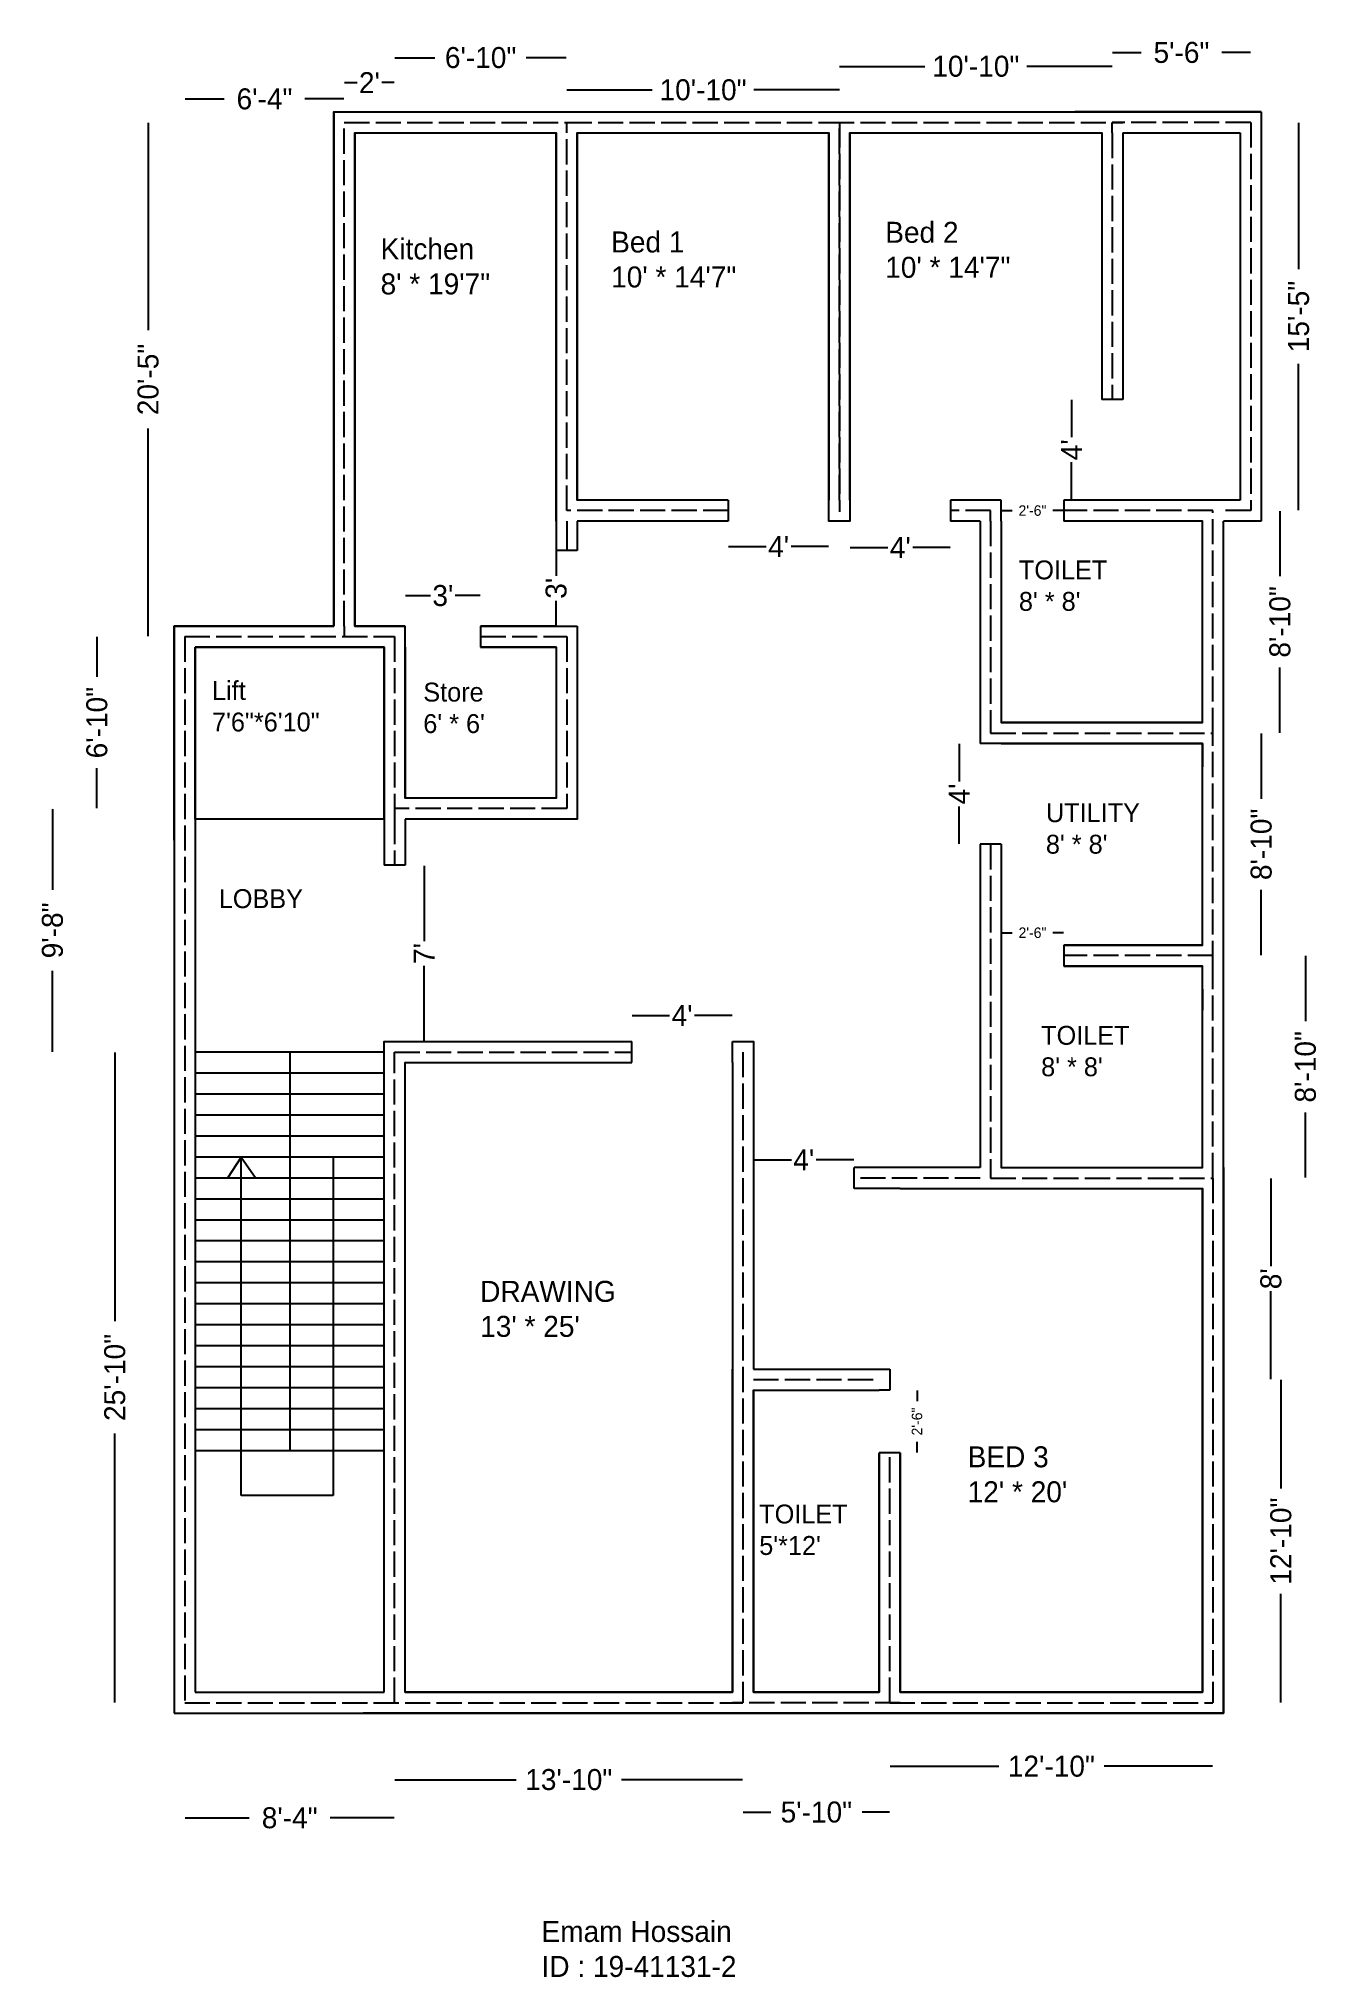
# Model space of a CAD drawing. Header units: inches. Extents: x -58 to 552, y -885 to 38.
import ezdxf

# ---------------------------------------------------------------- set-up
doc = ezdxf.new("R2010")
doc.units = ezdxf.units.IN
doc.header["$MEASUREMENT"] = 0
doc.linetypes.add('ACAD_ISO02W100', pattern=[15, 12, -3])
doc.dimstyles.get("Standard").update_dxf_attribs({"dimtxt": 0.18, "dimasz": 0.18, "dimexe": 0.18, "dimexo": 0.0625, "dimgap": 0.09, "dimtad": 0, "dimtih": 1, "dimtoh": 1, "dimdec": 4, "dimzin": 0, "dimdsep": 46, "dimtxsty": 'Standard', "dimcen": 0.09, "dimadec": 0, "dimazin": 0, "dimtfac": 1, "dimtdec": 4, "dimtofl": 0, "dimtmove": 0, "dimatfit": 3, "dimfxl": 0, "dimtolj": 1, "dimtzin": 0, "dimarcsym": 0})

# ---------------------------------------------------------------- blocks, each defined once
blk = doc.blocks.new('*D1')
at = {"color": 0, "lineweight": -2}
for p, q in [((193.75, 14), (234.49, 14)), ((323.75, 14), (283.01, 14))]:
    blk.add_line(p, q, dxfattribs=at)
at = {"layer": 'Defpoints', "color": 0}
for p in [(323.75, 14), (193.75, -1.46), (323.75, -1.46)]:
    blk.add_point(p, dxfattribs=at)
at = {"color": 0, "insert": (258.75, 14), "char_height": 10, "attachment_point": 5}
blk.add_mtext('\\A1;10\'-10"', dxfattribs=at)
blk = doc.blocks.new('_None')
blk = doc.blocks.new('*D2')
at = {"color": 0, "lineweight": -2}
for p, q in [((323.75, 25.23), (364.49, 25.23)), ((453.75, 25.23), (413.01, 25.23))]:
    blk.add_line(p, q, dxfattribs=at)
at = {"layer": 'Defpoints', "color": 0}
for p in [(453.75, 25.23), (323.75, -1.46), (453.75, -1.46)]:
    blk.add_point(p, dxfattribs=at)
at = {"color": 0, "insert": (388.75, 25.23), "char_height": 10, "attachment_point": 5}
blk.add_mtext('\\A1;10\'-10"', dxfattribs=at)
blk = doc.blocks.new('*D3')
at = {"color": 0, "lineweight": -2}
for p, q in [((453.93, 31.81), (467.49, 31.81)), ((519.57, 31.81), (506.01, 31.81))]:
    blk.add_line(p, q, dxfattribs=at)
at = {"color": 0}
for points in [[(453.93, 31.84), (453.93, 31.78), (453.75, 31.81)], [(519.57, 31.84), (519.57, 31.78), (519.75, 31.81)]]:
    blk.add_solid(points, dxfattribs=at)
at = {"layer": 'Defpoints', "color": 0}
for p in [(519.75, 31.81), (453.75, -1.46), (519.75, -1.46)]:
    blk.add_point(p, dxfattribs=at)
at = {"color": 0, "insert": (486.75, 31.81), "char_height": 10, "attachment_point": 5}
blk.add_mtext('\\A1;5\'-6"', dxfattribs=at)
blk = doc.blocks.new('*D5')
at = {"color": 0, "lineweight": -2}
for p, q in [((87.93, 17.46), (93.83, 17.46)), ((111.57, 17.46), (105.67, 17.46))]:
    blk.add_line(p, q, dxfattribs=at)
at = {"color": 0}
for points in [[(87.93, 17.49), (87.93, 17.43), (87.75, 17.46)], [(111.57, 17.49), (111.57, 17.43), (111.75, 17.46)]]:
    blk.add_solid(points, dxfattribs=at)
at = {"layer": 'Defpoints', "color": 0}
for p in [(111.75, 17.46), (87.75, -246.46), (111.75, -246.46)]:
    blk.add_point(p, dxfattribs=at)
at = {"color": 0, "insert": (99.75, 17.46), "char_height": 10, "attachment_point": 5}
blk.add_mtext("\\A1;2'", dxfattribs=at)
blk = doc.blocks.new('*D6')
at = {"color": 0, "lineweight": -2}
for p, q in [((111.93, 29.36), (130.99, 29.36)), ((193.57, 29.36), (174.51, 29.36))]:
    blk.add_line(p, q, dxfattribs=at)
at = {"color": 0}
for points in [[(111.93, 29.39), (111.93, 29.33), (111.75, 29.36)], [(193.57, 29.39), (193.57, 29.33), (193.75, 29.36)]]:
    blk.add_solid(points, dxfattribs=at)
at = {"layer": 'Defpoints', "color": 0}
for p in [(193.75, 29.36), (111.75, -246.46), (193.75, -246.46)]:
    blk.add_point(p, dxfattribs=at)
at = {"color": 0, "insert": (152.75, 29.36), "char_height": 10, "attachment_point": 5}
blk.add_mtext('\\A1;6\'-10"', dxfattribs=at)
blk = doc.blocks.new('*D7')
at = {"color": 0, "lineweight": -2}
for p, q in [((11.93, 9.68), (30.49, 9.68)), ((87.57, 9.68), (69.01, 9.68))]:
    blk.add_line(p, q, dxfattribs=at)
at = {"color": 0}
for points in [[(11.93, 9.71), (11.93, 9.65), (11.75, 9.68)], [(87.57, 9.71), (87.57, 9.65), (87.75, 9.68)]]:
    blk.add_solid(points, dxfattribs=at)
at = {"layer": 'Defpoints', "color": 0}
for p in [(87.75, 9.68), (11.75, -246.46), (87.75, -246.46)]:
    blk.add_point(p, dxfattribs=at)
at = {"color": 0, "insert": (49.75, 9.68), "char_height": 10, "attachment_point": 5}
blk.add_mtext('\\A1;6\'-4"', dxfattribs=at)
blk = doc.blocks.new('*D8')
at = {"color": 0, "lineweight": -2}
for p, q in [((542.59, -1.64), (542.59, -71.37)), ((542.59, -186.28), (542.59, -116.55))]:
    blk.add_line(p, q, dxfattribs=at)
at = {"color": 0}
for points in [[(542.56, -1.64), (542.62, -1.64), (542.59, -1.46)], [(542.56, -186.28), (542.62, -186.28), (542.59, -186.46)]]:
    blk.add_solid(points, dxfattribs=at)
at = {"layer": 'Defpoints', "color": 0}
for p in [(519.75, -1.46), (519.75, -186.46), (542.59, -186.46)]:
    blk.add_point(p, dxfattribs=at)
at = {"color": 0, "insert": (542.59, -93.96), "char_height": 10, "attachment_point": 5, "rotation": 90}
blk.add_mtext('\\A1;15\'-5"', dxfattribs=at)
blk = doc.blocks.new('*D9')
at = {"color": 0, "lineweight": -2}
for p, q in [((533.69, -186.64), (533.69, -217.7)), ((533.69, -292.28), (533.69, -261.21))]:
    blk.add_line(p, q, dxfattribs=at)
at = {"color": 0}
for points in [[(533.66, -186.64), (533.72, -186.64), (533.69, -186.46)], [(533.66, -292.28), (533.72, -292.28), (533.69, -292.46)]]:
    blk.add_solid(points, dxfattribs=at)
at = {"layer": 'Defpoints', "color": 0}
for p in [(501.75, -186.46), (501.75, -292.46), (533.69, -292.46)]:
    blk.add_point(p, dxfattribs=at)
at = {"color": 0, "insert": (533.69, -239.46), "char_height": 10, "attachment_point": 5, "rotation": 90}
blk.add_mtext('\\A1;8\'-10"', dxfattribs=at)
blk = doc.blocks.new('*D10')
at = {"color": 0, "lineweight": -2}
for p, q in [((524.78, -292.64), (524.78, -323.7)), ((524.78, -398.28), (524.78, -367.21))]:
    blk.add_line(p, q, dxfattribs=at)
at = {"color": 0}
for points in [[(524.75, -292.64), (524.81, -292.64), (524.78, -292.46)], [(524.75, -398.28), (524.81, -398.28), (524.78, -398.46)]]:
    blk.add_solid(points, dxfattribs=at)
at = {"layer": 'Defpoints', "color": 0}
for p in [(501.75, -292.46), (501.75, -398.46), (524.78, -398.46)]:
    blk.add_point(p, dxfattribs=at)
at = {"color": 0, "insert": (524.78, -345.46), "char_height": 10, "attachment_point": 5, "rotation": 90}
blk.add_mtext('\\A1;8\'-10"', dxfattribs=at)
blk = doc.blocks.new('*D11')
at = {"color": 0, "lineweight": -2}
for p, q in [((545.84, -398.64), (545.84, -429.7)), ((545.84, -504.28), (545.84, -473.21))]:
    blk.add_line(p, q, dxfattribs=at)
at = {"color": 0}
for points in [[(545.81, -398.64), (545.87, -398.64), (545.84, -398.46)], [(545.81, -504.28), (545.87, -504.28), (545.84, -504.46)]]:
    blk.add_solid(points, dxfattribs=at)
at = {"layer": 'Defpoints', "color": 0}
for p in [(501.75, -398.46), (501.75, -504.46), (545.84, -504.46)]:
    blk.add_point(p, dxfattribs=at)
at = {"color": 0, "insert": (545.84, -451.46), "char_height": 10, "attachment_point": 5, "rotation": 90}
blk.add_mtext('\\A1;8\'-10"', dxfattribs=at)
blk = doc.blocks.new('*D12')
at = {"color": 0, "lineweight": -2}
for p, q in [((282.93, -495.77), (300.83, -495.77)), ((330.57, -495.77), (312.67, -495.77))]:
    blk.add_line(p, q, dxfattribs=at)
at = {"color": 0}
for points in [[(282.93, -495.74), (282.93, -495.8), (282.75, -495.77)], [(330.57, -495.74), (330.57, -495.8), (330.75, -495.77)]]:
    blk.add_solid(points, dxfattribs=at)
at = {"layer": 'Defpoints', "color": 0}
for p in [(282.75, -495.77), (282.75, -504.46), (330.75, -504.46)]:
    blk.add_point(p, dxfattribs=at)
at = {"color": 0, "insert": (306.75, -495.77), "char_height": 10, "attachment_point": 5}
blk.add_mtext("\\A1;4'", dxfattribs=at)
blk = doc.blocks.new('*D13')
at = {"color": 0, "lineweight": -2}
for p, q in [((534.15, -600.64), (534.15, -652.37)), ((534.15, -754.28), (534.15, -702.55))]:
    blk.add_line(p, q, dxfattribs=at)
at = {"color": 0}
for points in [[(534.12, -600.64), (534.18, -600.64), (534.15, -600.46)], [(534.12, -754.28), (534.18, -754.28), (534.15, -754.46)]]:
    blk.add_solid(points, dxfattribs=at)
at = {"layer": 'Defpoints', "color": 0}
for p in [(347.75, -600.46), (534.15, -600.46), (347.75, -754.46)]:
    blk.add_point(p, dxfattribs=at)
at = {"color": 0, "insert": (534.15, -677.46), "char_height": 10, "attachment_point": 5, "rotation": 90}
blk.add_mtext('\\A1;12\'-10"', dxfattribs=at)
blk = doc.blocks.new('*D14')
at = {"color": 0, "lineweight": -2}
for p, q in [((529.4, -504.64), (529.4, -546.53)), ((529.4, -600.28), (529.4, -558.38))]:
    blk.add_line(p, q, dxfattribs=at)
at = {"color": 0}
for points in [[(529.37, -504.64), (529.43, -504.64), (529.4, -504.46)], [(529.37, -600.28), (529.43, -600.28), (529.4, -600.46)]]:
    blk.add_solid(points, dxfattribs=at)
at = {"layer": 'Defpoints', "color": 0}
for p in [(347.75, -504.46), (529.4, -504.46), (347.75, -600.46)]:
    blk.add_point(p, dxfattribs=at)
at = {"color": 0, "insert": (529.4, -552.46), "char_height": 10, "attachment_point": 5, "rotation": 90}
blk.add_mtext("\\A1;8'", dxfattribs=at)
blk = doc.blocks.new('*D15')
at = {"color": 0, "lineweight": -2}
for p, q in [((270.93, -203.59), (288.83, -203.59)), ((318.57, -203.59), (300.67, -203.59))]:
    blk.add_line(p, q, dxfattribs=at)
at = {"color": 0}
for points in [[(270.93, -203.56), (270.93, -203.62), (270.75, -203.59)], [(318.57, -203.56), (318.57, -203.62), (318.75, -203.59)]]:
    blk.add_solid(points, dxfattribs=at)
at = {"layer": 'Defpoints', "color": 0}
for p in [(270.75, -191.46), (318.75, -191.46), (318.75, -203.59)]:
    blk.add_point(p, dxfattribs=at)
at = {"color": 0, "insert": (294.75, -203.59), "char_height": 10, "attachment_point": 5}
blk.add_mtext("\\A1;4'", dxfattribs=at)
blk = doc.blocks.new('*D16')
at = {"color": 0, "lineweight": -2}
for p, q in [((328.93, -204.02), (346.83, -204.02)), ((376.57, -204.02), (358.67, -204.02))]:
    blk.add_line(p, q, dxfattribs=at)
at = {"color": 0}
for points in [[(328.93, -203.99), (328.93, -204.05), (328.75, -204.02)], [(376.57, -203.99), (376.57, -204.05), (376.75, -204.02)]]:
    blk.add_solid(points, dxfattribs=at)
at = {"layer": 'Defpoints', "color": 0}
for p in [(328.75, -191.46), (376.75, -191.46), (376.75, -204.02)]:
    blk.add_point(p, dxfattribs=at)
at = {"color": 0, "insert": (352.75, -204.02), "char_height": 10, "attachment_point": 5}
blk.add_mtext("\\A1;4'", dxfattribs=at)
blk = doc.blocks.new('*D17')
at = {"color": 0, "lineweight": -2}
for p, q in [((400.75, -186.39), (400.75, -186.28)), ((400.93, -186.46), (406.08, -186.46)), ((430.57, -186.46), (425.42, -186.46))]:
    blk.add_line(p, q, dxfattribs=at)
at = {"color": 0}
for points in [[(400.93, -186.43), (400.93, -186.49), (400.75, -186.46)], [(430.57, -186.43), (430.57, -186.49), (430.75, -186.46)]]:
    blk.add_solid(points, dxfattribs=at)
at = {"layer": 'Defpoints', "color": 0}
for p in [(400.75, -186.46), (430.75, -186.46), (430.75, -186.46)]:
    blk.add_point(p, dxfattribs=at)
at = {"color": 0, "insert": (415.75, -186.46), "char_height": 5, "attachment_point": 5}
blk.add_mtext('\\A1;2\'-6"', dxfattribs=at)
blk = doc.blocks.new('*D18')
at = {"color": 0, "lineweight": -2}
for p, q in [((400.93, -387.61), (406.08, -387.61)), ((430.57, -387.61), (425.42, -387.61))]:
    blk.add_line(p, q, dxfattribs=at)
at = {"color": 0}
for points in [[(400.93, -387.58), (400.93, -387.64), (400.75, -387.61)], [(430.57, -387.58), (430.57, -387.64), (430.75, -387.61)]]:
    blk.add_solid(points, dxfattribs=at)
at = {"layer": 'Defpoints', "color": 0}
for p in [(430.75, -387.61), (400.75, -393.46), (430.75, -393.46)]:
    blk.add_point(p, dxfattribs=at)
at = {"color": 0, "insert": (415.75, -387.61), "char_height": 5, "attachment_point": 5}
blk.add_mtext('\\A1;2\'-6"', dxfattribs=at)
blk = doc.blocks.new('*D19')
at = {"color": 0, "lineweight": -2}
for p, q in [((360.72, -605.64), (360.72, -610.78)), ((360.72, -635.28), (360.72, -630.13))]:
    blk.add_line(p, q, dxfattribs=at)
at = {"color": 0}
for points in [[(360.69, -605.64), (360.75, -605.64), (360.72, -605.46)], [(360.69, -635.28), (360.75, -635.28), (360.72, -635.46)]]:
    blk.add_solid(points, dxfattribs=at)
at = {"layer": 'Defpoints', "color": 0}
for p in [(347.75, -605.46), (360.72, -605.46), (347.75, -635.46)]:
    blk.add_point(p, dxfattribs=at)
at = {"color": 0, "insert": (360.72, -620.46), "char_height": 5, "attachment_point": 5, "rotation": 90}
blk.add_mtext('\\A1;2\'-6"', dxfattribs=at)
blk = doc.blocks.new('*D20')
at = {"color": 0, "lineweight": -2}
for p, q in [((380.85, -297.64), (380.85, -315.53)), ((380.85, -345.28), (380.85, -327.38))]:
    blk.add_line(p, q, dxfattribs=at)
at = {"color": 0}
for points in [[(380.82, -297.64), (380.88, -297.64), (380.85, -297.46)], [(380.82, -345.28), (380.88, -345.28), (380.85, -345.46)]]:
    blk.add_solid(points, dxfattribs=at)
at = {"layer": 'Defpoints', "color": 0}
for p in [(380.85, -297.46), (390.75, -297.46), (390.75, -345.46)]:
    blk.add_point(p, dxfattribs=at)
at = {"color": 0, "insert": (380.85, -321.46), "char_height": 10, "attachment_point": 5, "rotation": 90}
blk.add_mtext("\\A1;4'", dxfattribs=at)
blk = doc.blocks.new('*D21')
at = {"color": 0, "lineweight": -2}
for p, q in [((224.93, -426.97), (242.83, -426.97)), ((272.57, -426.97), (254.67, -426.97))]:
    blk.add_line(p, q, dxfattribs=at)
at = {"color": 0}
for points in [[(224.93, -426.94), (224.93, -427), (224.75, -426.97)], [(272.57, -426.94), (272.57, -427), (272.75, -426.97)]]:
    blk.add_solid(points, dxfattribs=at)
at = {"layer": 'Defpoints', "color": 0}
for p in [(272.75, -426.97), (224.75, -444.46), (272.75, -444.46)]:
    blk.add_point(p, dxfattribs=at)
at = {"color": 0, "insert": (248.75, -426.97), "char_height": 10, "attachment_point": 5}
blk.add_mtext("\\A1;4'", dxfattribs=at)
blk = doc.blocks.new('*D22')
at = {"color": 0, "lineweight": -2}
for p, q in [((125.79, -355.64), (125.79, -391.53)), ((125.79, -439.28), (125.79, -403.38))]:
    blk.add_line(p, q, dxfattribs=at)
at = {"color": 0}
for points in [[(125.76, -355.64), (125.82, -355.64), (125.79, -355.46)], [(125.76, -439.28), (125.82, -439.28), (125.79, -439.46)]]:
    blk.add_solid(points, dxfattribs=at)
at = {"layer": 'Defpoints', "color": 0}
for p in [(111.75, -355.46), (125.79, -355.46), (111.75, -439.46)]:
    blk.add_point(p, dxfattribs=at)
at = {"color": 0, "insert": (125.79, -397.46), "char_height": 10, "attachment_point": 5, "rotation": 90}
blk.add_mtext("\\A1;7'", dxfattribs=at)
blk = doc.blocks.new('*D23')
at = {"color": 0, "lineweight": -2}
for p, q in [((188.75, -205.64), (188.75, -217.53)), ((188.75, -241.28), (188.75, -229.38))]:
    blk.add_line(p, q, dxfattribs=at)
at = {"color": 0}
for points in [[(188.72, -205.64), (188.78, -205.64), (188.75, -205.46)], [(188.72, -241.28), (188.78, -241.28), (188.75, -241.46)]]:
    blk.add_solid(points, dxfattribs=at)
at = {"layer": 'Defpoints', "color": 0}
for p in [(188.75, -205.46), (188.75, -205.46), (188.75, -241.46)]:
    blk.add_point(p, dxfattribs=at)
at = {"color": 0, "insert": (188.75, -223.46), "char_height": 10, "attachment_point": 5, "rotation": 90}
blk.add_mtext("\\A1;3'", dxfattribs=at)
blk = doc.blocks.new('*D24')
at = {"color": 0, "lineweight": -2}
for p, q in [((116.93, -226.97), (128.83, -226.97)), ((152.57, -226.97), (140.67, -226.97))]:
    blk.add_line(p, q, dxfattribs=at)
at = {"color": 0}
for points in [[(116.93, -226.94), (116.93, -227), (116.75, -226.97)], [(152.57, -226.94), (152.57, -227), (152.75, -226.97)]]:
    blk.add_solid(points, dxfattribs=at)
at = {"layer": 'Defpoints', "color": 0}
for p in [(152.75, -226.97), (116.75, -251.46), (152.75, -251.46)]:
    blk.add_point(p, dxfattribs=at)
at = {"color": 0, "insert": (134.75, -226.97), "char_height": 10, "attachment_point": 5}
blk.add_mtext("\\A1;3'", dxfattribs=at)
blk = doc.blocks.new('*D25')
at = {"color": 0, "lineweight": -2}
for p, q in [((434.36, -133.64), (434.36, -151.53)), ((434.36, -181.28), (434.36, -163.38))]:
    blk.add_line(p, q, dxfattribs=at)
at = {"color": 0}
for points in [[(434.33, -133.64), (434.39, -133.64), (434.36, -133.46)], [(434.33, -181.28), (434.39, -181.28), (434.36, -181.46)]]:
    blk.add_solid(points, dxfattribs=at)
at = {"layer": 'Defpoints', "color": 0}
for p in [(458.75, -133.46), (434.36, -181.46), (458.75, -181.46)]:
    blk.add_point(p, dxfattribs=at)
at = {"color": 0, "insert": (434.36, -157.46), "char_height": 10, "attachment_point": 5, "rotation": 90}
blk.add_mtext("\\A1;4'", dxfattribs=at)
blk = doc.blocks.new('*D26')
at = {"color": 0, "lineweight": -2}
for p, q in [((347.93, -784.76), (399.66, -784.76)), ((501.57, -784.76), (449.84, -784.76))]:
    blk.add_line(p, q, dxfattribs=at)
at = {"color": 0}
for points in [[(347.93, -784.73), (347.93, -784.79), (347.75, -784.76)], [(501.57, -784.73), (501.57, -784.79), (501.75, -784.76)]]:
    blk.add_solid(points, dxfattribs=at)
at = {"layer": 'Defpoints', "color": 0}
for p in [(347.75, -754.46), (501.75, -754.46), (501.75, -784.76)]:
    blk.add_point(p, dxfattribs=at)
at = {"color": 0, "insert": (424.75, -784.76), "char_height": 10, "attachment_point": 5}
blk.add_mtext('\\A1;12\'-10"', dxfattribs=at)
blk = doc.blocks.new('*D27')
at = {"color": 0, "lineweight": -2}
for p, q in [((277.93, -806.61), (290.99, -806.61)), ((347.57, -806.61), (334.51, -806.61))]:
    blk.add_line(p, q, dxfattribs=at)
at = {"color": 0}
for points in [[(277.93, -806.58), (277.93, -806.64), (277.75, -806.61)], [(347.57, -806.58), (347.57, -806.64), (347.75, -806.61)]]:
    blk.add_solid(points, dxfattribs=at)
at = {"layer": 'Defpoints', "color": 0}
for p in [(277.75, -754.46), (347.75, -754.46), (277.75, -806.61)]:
    blk.add_point(p, dxfattribs=at)
at = {"color": 0, "insert": (312.75, -806.61), "char_height": 10, "attachment_point": 5}
blk.add_mtext('\\A1;5\'-10"', dxfattribs=at)
blk = doc.blocks.new('*D28')
at = {"color": 0, "lineweight": -2}
for p, q in [((111.93, -791.13), (169.66, -791.13)), ((277.57, -791.13), (219.84, -791.13))]:
    blk.add_line(p, q, dxfattribs=at)
at = {"color": 0}
for points in [[(111.93, -791.1), (111.93, -791.16), (111.75, -791.13)], [(277.57, -791.1), (277.57, -791.16), (277.75, -791.13)]]:
    blk.add_solid(points, dxfattribs=at)
at = {"layer": 'Defpoints', "color": 0}
for p in [(111.75, -754.46), (277.75, -754.46), (277.75, -791.13)]:
    blk.add_point(p, dxfattribs=at)
at = {"color": 0, "insert": (194.75, -791.13), "char_height": 10, "attachment_point": 5}
blk.add_mtext('\\A1;13\'-10"', dxfattribs=at)
blk = doc.blocks.new('*D29')
at = {"color": 0, "lineweight": -2}
for p, q in [((11.93, -809.34), (42.49, -809.34)), ((111.57, -809.34), (81.01, -809.34))]:
    blk.add_line(p, q, dxfattribs=at)
at = {"color": 0}
for points in [[(11.93, -809.31), (11.93, -809.37), (11.75, -809.34)], [(111.57, -809.31), (111.57, -809.37), (111.75, -809.34)]]:
    blk.add_solid(points, dxfattribs=at)
at = {"layer": 'Defpoints', "color": 0}
for p in [(11.75, -754.46), (111.75, -754.46), (111.75, -809.34)]:
    blk.add_point(p, dxfattribs=at)
at = {"color": 0, "insert": (61.75, -809.34), "char_height": 10, "attachment_point": 5}
blk.add_mtext('\\A1;8\'-4"', dxfattribs=at)
blk = doc.blocks.new('*D30')
at = {"color": 0, "lineweight": -2}
for p, q in [((-21.59, -444.64), (-21.59, -572.7)), ((-21.59, -754.28), (-21.59, -626.21))]:
    blk.add_line(p, q, dxfattribs=at)
at = {"color": 0}
for points in [[(-21.62, -444.64), (-21.56, -444.64), (-21.59, -444.46)], [(-21.62, -754.28), (-21.56, -754.28), (-21.59, -754.46)]]:
    blk.add_solid(points, dxfattribs=at)
at = {"layer": 'Defpoints', "color": 0}
for p in [(111.75, -444.46), (-21.59, -754.46), (111.75, -754.46)]:
    blk.add_point(p, dxfattribs=at)
at = {"color": 0, "insert": (-21.59, -599.46), "char_height": 10, "attachment_point": 5, "rotation": 90}
blk.add_mtext('\\A1;25\'-10"', dxfattribs=at)
blk = doc.blocks.new('*D31')
at = {"color": 0, "lineweight": -2}
for p, q in [((-5.71, -1.64), (-5.71, -100.53)), ((-5.71, -246.28), (-5.71, -147.38))]:
    blk.add_line(p, q, dxfattribs=at)
at = {"color": 0}
for points in [[(-5.74, -1.64), (-5.68, -1.64), (-5.71, -1.46)], [(-5.74, -246.28), (-5.68, -246.28), (-5.71, -246.46)]]:
    blk.add_solid(points, dxfattribs=at)
at = {"layer": 'Defpoints', "color": 0}
for p in [(87.75, -1.46), (-5.71, -246.46), (87.75, -246.46)]:
    blk.add_point(p, dxfattribs=at)
at = {"color": 0, "insert": (-5.71, -123.96), "char_height": 10, "attachment_point": 5, "rotation": 90}
blk.add_mtext('\\A1;20\'-5"', dxfattribs=at)
blk = doc.blocks.new('*D32')
at = {"color": 0, "lineweight": -2}
for p, q in [((-30.12, -246.64), (-30.12, -265.7)), ((-30.12, -328.28), (-30.12, -309.21))]:
    blk.add_line(p, q, dxfattribs=at)
at = {"color": 0}
for points in [[(-30.15, -246.64), (-30.09, -246.64), (-30.12, -246.46)], [(-30.15, -328.28), (-30.09, -328.28), (-30.12, -328.46)]]:
    blk.add_solid(points, dxfattribs=at)
at = {"layer": 'Defpoints', "color": 0}
for p in [(111.75, -246.46), (-30.12, -328.46), (111.75, -328.46)]:
    blk.add_point(p, dxfattribs=at)
at = {"color": 0, "insert": (-30.12, -287.46), "char_height": 10, "attachment_point": 5, "rotation": 90}
blk.add_mtext('\\A1;6\'-10"', dxfattribs=at)
blk = doc.blocks.new('*D33')
at = {"color": 0, "lineweight": -2}
for p, q in [((-51.28, -328.64), (-51.28, -367.2)), ((-51.28, -444.28), (-51.28, -405.71))]:
    blk.add_line(p, q, dxfattribs=at)
at = {"color": 0}
for points in [[(-51.31, -328.64), (-51.25, -328.64), (-51.28, -328.46)], [(-51.31, -444.28), (-51.25, -444.28), (-51.28, -444.46)]]:
    blk.add_solid(points, dxfattribs=at)
at = {"layer": 'Defpoints', "color": 0}
for p in [(111.75, -328.46), (-51.28, -444.46), (111.75, -444.46)]:
    blk.add_point(p, dxfattribs=at)
at = {"color": 0, "insert": (-51.28, -386.46), "char_height": 10, "attachment_point": 5, "rotation": 90}
blk.add_mtext('\\A1;9\'-8"', dxfattribs=at)

msp = doc.modelspace()

# ---------------------------------------------------------------- linework, layer by layer
for p, q in [((82.74999, 3.54365), (524.74999, 3.54365)), ((82.74999, 3.54365), (82.74999, -241.45635)), ((524.74999, 3.54365), (435.86929, 3.54365)), ((524.74999, 3.54365), (524.74999, -191.45635)), ((92.74999, -6.45635), (92.74999, -241.45635)), ((92.74999, -6.45635), (188.74999, -6.45635)), ((198.74999, -6.45635), (318.74999, -6.45635)), ((328.74999, -6.45635), (448.74999, -6.45635)), ((453.74999, -6.45635), (453.74999, -1.45635)), ((458.74999, -6.45635), (514.74999, -6.45635)), ((514.74999, -6.45635), (514.74999, -181.45635)), ((458.74999, -133.45635), (448.74999, -133.45635)), ((270.74999, -181.45635), (270.74999, -191.45635)), ((323.74999, -181.45635), (323.74999, -186.99751)), ((376.74999, -181.45635), (376.74999, -191.45635)), ((400.74999, -191.45635), (400.74999, -181.45635)), ((430.74999, -181.45635), (430.74999, -191.45635)), ((514.74999, -181.45635), (506.74999, -181.45635)), ((496.74999, -287.45635), (496.74999, -191.45635)), ((506.74999, -759.45635), (506.74999, -191.45635)), ((524.74999, -191.45635), (506.74999, -191.45635)), ((198.74999, -205.45635), (188.74999, -205.45635)), ((82.74999, -241.45635), (6.74999, -241.45635)), ((6.74999, -241.45635), (6.74999, -759.45635)), ((6.74999, -241.45635), (6.74999, -759.45635)), ((87.74999, -241.45635), (87.74999, -246.45635)), ((116.74999, -251.45635), (116.74999, -241.45635)), ((152.74999, -241.45635), (152.74999, -251.45635)), ((188.74999, -241.45635), (198.74999, -241.45635)), ((82.74999, -251.45635), (16.74999, -251.45635)), ((16.74999, -251.45635), (16.74999, -749.45635)), ((16.74999, -251.45635), (16.74999, -749.45635)), ((400.74999, -297.45635), (390.74999, -297.45635)), ((496.74999, -297.45635), (496.74999, -298.45635)), ((496.74999, -297.45635), (496.74999, -307.45635)), ((496.74999, -393.45635), (496.74999, -297.45635)), ((496.74999, -298.45635), (496.74999, -308.45635)), ((106.74999, -333.45635), (106.74999, -355.45635)), ((116.74999, -333.45635), (116.74999, -355.45635)), ((400.74999, -345.45635), (390.74999, -345.45635)), ((116.74999, -355.45635), (106.74999, -355.45635)), ((430.74999, -393.45635), (430.74999, -403.45635)), ((496.74999, -499.45635), (496.74999, -403.45635)), ((496.74999, -414.45635), (496.74999, -424.45635)), ((224.74999, -449.45635), (224.74999, -439.45635)), ((272.74999, -449.45635), (272.74999, -439.45635)), ((106.74999, -444.45635), (16.74999, -444.45635)), ((61.74999, -444.45635), (61.74999, -539.45635)), ((106.74999, -454.45635), (16.74999, -454.45635)), ((106.74999, -464.45635), (16.74999, -464.45635)), ((106.74999, -474.45635), (16.74999, -474.45635)), ((106.74999, -484.45635), (16.74999, -484.45635)), ((106.74999, -494.45635), (16.74999, -494.45635)), ((38.5933, -494.45635), (32.11487, -504.45635)), ((38.5933, -655.71923), (38.5933, -494.45635)), ((38.5933, -494.45635), (45.57039, -504.45635)), ((82.43783, -494.45635), (82.43783, -655.71923)), ((106.74999, -504.45635), (16.74999, -504.45635)), ((330.74999, -509.45635), (330.74999, -499.45635)), ((390.74999, -499.45635), (330.74999, -499.45635)), ((106.74999, -514.45635), (16.74999, -514.45635)), ((342.74999, -509.45635), (330.74999, -509.45635)), ((352.74999, -509.45635), (342.74999, -509.45635)), ((496.74999, -749.45635), (496.74999, -509.45635)), ((106.74999, -524.45635), (16.74999, -524.45635)), ((106.74999, -534.45635), (16.74999, -534.45635)), ((106.74999, -544.45635), (16.74999, -544.45635)), ((61.74999, -539.45635), (61.74999, -634.45635)), ((106.74999, -554.45635), (16.74999, -554.45635)), ((106.74999, -564.45635), (16.74999, -564.45635)), ((106.74999, -574.45635), (16.74999, -574.45635)), ((106.74999, -584.45635), (16.74999, -584.45635)), ((106.74999, -594.45635), (16.74999, -594.45635)), ((342.74999, -595.45635), (347.74999, -595.45635)), ((347.74999, -595.45635), (347.74999, -605.45635)), ((106.74999, -604.45635), (16.74999, -604.45635)), ((347.74999, -605.45635), (342.74999, -605.45635)), ((106.74999, -614.45635), (16.74999, -614.45635)), ((106.74999, -624.45635), (16.74999, -624.45635)), ((106.74999, -634.45635), (16.74999, -634.45635)), ((352.74999, -635.45635), (342.74999, -635.45635)), ((82.43783, -655.71923), (38.5933, -655.71923)), ((16.74999, -749.45635), (106.74999, -749.45635)), ((116.74999, -749.45635), (272.74999, -749.45635)), ((272.74999, -749.45635), (262.74999, -749.45635)), ((282.74999, -749.45635), (342.74999, -749.45635)), ((352.74999, -749.45635), (496.74999, -749.45635)), ((6.74999, -759.45635), (506.74999, -759.45635))]:
    msp.add_line(p, q)
at = {"linetype": 'ACAD_ISO02W100'}
for p, q in [((519.74999, -1.45635), (453.74999, -1.45635)), ((519.74999, -1.45635), (519.74999, -186.45635)), ((395.74999, -191.45635), (395.74999, -186.45635)), ((519.74999, -186.45635), (506.74999, -186.45635)), ((11.74999, -246.45635), (11.74999, -754.45635)), ((111.74999, -333.45635), (111.74999, -355.45635)), ((390.74999, -504.45635), (330.74999, -504.45635)), ((11.74999, -754.45635), (277.74999, -754.45635)), ((347.74999, -754.45635), (501.74999, -754.45635))]:
    msp.add_line(p, q, dxfattribs=at)
for points in [[(82.74999, -241.45635), (82.74999, 3.54365), (198.74999, 3.54365)], [(188.74999, 3.54365), (328.74999, 3.54365)], [(318.74999, 3.54365), (458.74999, 3.54365)], [(116.74999, -241.45635), (92.74999, -241.45635), (92.74999, -6.45635), (188.74999, -6.45635), (188.74999, -205.45635)], [(188.74999, -191.45635), (188.74999, -6.45635)], [(270.74999, -181.45635), (198.74999, -181.45635), (198.74999, -6.45635), (318.74999, -6.45635), (318.74999, -181.45635)], [(198.74999, -6.45635), (198.74999, -181.45635)], [(328.74999, -191.45635), (318.74999, -191.45635), (318.74999, -6.45635)], [(328.74999, -6.45635), (328.74999, -191.45635), (318.74999, -191.45635)], [(328.74999, -181.45635), (328.74999, -6.45635), (448.74999, -6.45635), (448.74999, -133.45635)], [(458.74999, -6.45635), (458.74999, -133.45635)], [(400.74999, -181.45635), (376.74999, -181.45635)], [(400.74999, -181.45635), (390.74999, -181.45635)], [(448.74999, -181.45635), (430.74999, -181.45635)], [(506.74999, -181.45635), (430.74999, -181.45635)], [(193.74999, -191.45635), (193.74999, -205.45635)], [(198.74999, -191.45635), (198.74999, -205.45635)], [(270.74999, -191.45635), (198.74999, -191.45635)], [(390.74999, -191.45635), (376.74999, -191.45635)], [(390.74999, -191.45635), (390.74999, -297.45635)], [(400.74999, -191.45635), (400.74999, -287.45635), (496.74999, -287.45635), (496.74999, -191.45635), (430.74999, -191.45635)], [(458.74999, -191.45635), (430.74999, -191.45635)], [(506.74999, -297.45635), (506.74999, -191.45635)], [(6.74999, -343.45635), (6.74999, -241.45635), (82.74999, -241.45635)], [(92.74999, -241.45635), (116.74999, -241.45635)], [(106.74999, -241.45635), (106.74999, -241.45635), (116.74999, -241.45635)], [(198.74999, -241.45635), (198.74999, -333.45635), (116.74999, -333.45635)], [(152.74999, -241.45635), (188.74999, -241.45635)], [(188.74999, -241.45635), (152.74999, -241.45635)], [(198.74999, -241.45635), (198.74999, -251.45635)], [(106.74999, -251.45635), (82.74999, -251.45635)], [(106.74999, -333.45635), (106.74999, -251.45635)], [(152.74999, -251.45635), (188.74999, -251.45635), (188.74999, -323.45635), (116.74999, -323.45635), (116.74999, -251.45635)], [(116.74999, -251.45635), (116.74999, -323.45635)], [(188.74999, -251.45635), (152.74999, -251.45635)], [(390.74999, -287.45635), (390.74999, -297.45635)], [(496.74999, -287.45635), (400.74999, -287.45635)], [(506.74999, -403.45635), (506.74999, -287.45635)], [(400.74999, -297.45635), (496.74999, -297.45635)], [(430.74999, -393.45635), (496.74999, -393.45635), (496.74999, -297.45635), (400.74999, -297.45635)], [(390.74999, -345.45635), (390.74999, -403.45635)], [(400.74999, -345.45635), (400.74999, -393.45635)], [(400.74999, -345.45635), (400.74999, -499.45635), (496.74999, -499.45635), (496.74999, -403.45635), (430.74999, -403.45635)], [(390.74999, -393.45635), (390.74999, -499.45635)], [(496.74999, -393.45635), (430.74999, -393.45635)], [(506.74999, -509.45635), (506.74999, -509.45635), (506.74999, -393.45635)], [(430.74999, -403.45635), (496.74999, -403.45635)], [(106.74999, -749.45635), (106.74999, -439.45635), (224.74999, -439.45635)], [(272.74999, -439.45635), (282.74999, -439.45635), (282.74999, -595.45635)], [(272.74999, -449.45635), (272.74999, -749.45635), (116.74999, -749.45635), (116.74999, -449.45635), (224.74999, -449.45635)], [(506.74999, -499.45635), (506.74999, -759.45635), (342.74999, -759.45635)], [(400.74999, -499.45635), (496.74999, -499.45635)], [(352.74999, -509.45635), (496.74999, -509.45635), (496.74999, -749.45635), (352.74999, -749.45635), (352.74999, -635.45635)], [(390.74999, -509.45635), (496.74999, -509.45635)], [(272.74999, -749.45635), (272.74999, -595.45635)], [(282.74999, -595.45635), (342.74999, -595.45635)], [(342.74999, -635.45635), (342.74999, -749.45635), (282.74999, -749.45635), (282.74999, -605.45635), (342.74999, -605.45635)], [(282.74999, -605.45635), (282.74999, -749.45635)], [(342.74999, -749.45635), (342.74999, -635.45635)], [(352.74999, -635.45635), (352.74999, -749.45635)], [(352.74999, -635.45635), (352.74999, -749.45635)], [(272.74999, -759.45635), (96.74999, -759.45635)], [(282.74999, -759.45635), (282.74999, -759.45635), (106.74999, -759.45635)], [(352.74999, -759.45635), (352.74999, -759.45635), (272.74999, -759.45635)], [(352.74999, -759.45635), (352.74999, -759.45635), (272.74999, -759.45635)]]:
    msp.add_lwpolyline(points)
for points in [[(87.74999, -241.45635), (87.74999, -1.45635), (198.74999, -1.45635)], [(270.74999, -186.45635), (193.74999, -186.45635), (193.74999, -1.45635), (323.74999, -1.45635), (323.74999, -181.45635)], [(318.74999, -1.45635), (458.74999, -1.45635)], [(323.74999, -181.45635), (323.74999, -1.45635)], [(453.74999, -6.45635), (453.74999, -133.45635)], [(395.74999, -186.45635), (376.74999, -186.45635)], [(395.74999, -191.45635), (395.74999, -292.45635), (501.74999, -292.45635), (501.74999, -186.45635), (430.74999, -186.45635)], [(11.74999, -246.45635), (111.74999, -246.45635), (111.74999, -338.45635)], [(152.74999, -246.45635), (193.74999, -246.45635), (193.74999, -328.45635), (111.74999, -328.45635)], [(501.74999, -403.45635), (501.74999, -287.45635)], [(395.74999, -345.45635), (395.74999, -504.45635), (501.74999, -504.45635), (501.74999, -398.45635), (430.74999, -398.45635)], [(111.74999, -754.45635), (111.74999, -754.45635), (111.74999, -444.45635), (224.74999, -444.45635)], [(277.74999, -444.45635), (277.74999, -754.45635)], [(501.74999, -504.45635), (501.74999, -754.45635)], [(282.74999, -600.45635), (342.74999, -600.45635)], [(347.74999, -754.45635), (347.74999, -635.45635)], [(352.74999, -754.45635), (272.74999, -754.45635)]]:
    msp.add_lwpolyline(points, dxfattribs=at)
for points in [[(16.74999, -251.45635), (106.74999, -251.45635), (106.74999, -333.45635), (16.74999, -333.45635)], [(496.74999, -303.45635), (496.74999, -303.45635), (496.74999, -308.45635), (496.74999, -308.45635)]]:
    msp.add_lwpolyline(points, close=True)

# ---------------------------------------------------------------- texts
at = {"linetype": 'ACAD_ISO02W100', "attachment_point": 1}
for s, insert, char_height, width in [('Bed 1\\P10\' * 14\'7"', (214.93476, -53.4503), 10, 103.81523), ('Bed 2\\P10\' * 14\'7"', (345.56499, -48.84461), 10, 103.1850013), ('Kitchen\\P8\' * 19\'7"', (105.06016, -56.76026), 10, 83.6898258), ("TOILET\\P8' * 8'", (409.27949, -210.19807), 9, 77.9670728), ('Lift\\P7\'6"*6\'10"', (24.74287, -267.66735), 9, 82.0071177), ("Store\\P6' * 6'", (125.4188, -268.42352), 9, 63.3311931), ("UTILITY\\P8' * 8'", (422.14784, -325.8928), 9, 62.8278356), ('LOBBY', (27.94846, -366.83404), 9, 67.6713953), ("TOILET\\P8' * 8'", (419.87696, -431.95484), 9, 77.9670728), ("DRAWING\\P13' * 25'", (152.52686, -553.46065), 10, 88.3258653), ("BED 3\\P12' * 20'", (384.83539, -632.28194), 10, 99.2650867), ("TOILET\\P5'*12'", (285.52486, -660.03988), 9, 54.1848049)]:
    msp.add_mtext(s, dxfattribs=dict(at, insert=insert, char_height=char_height, width=width))
at = {"insert": (181.76468, -858.44496), "char_height": 10, "width": 297.8648197, "attachment_point": 1}
msp.add_mtext('Emam Hossain\\PID : 19-41131-2', dxfattribs=at)

# ---------------------------------------------------------------- dimensions: what is measured, and where the dimension line sits
for p1, p2, distance, override, picture, middle in [((453.74999, -1.45635), (519.74999, -1.45635), 33.26938, {"dimtxt": 10, "dimlunit": 4, "dimse1": 1, "dimse2": 1}, '*D3', (486.74999, 31.81303)), ((111.74999, -246.45635), (193.74999, -246.45635), 275.81841, {"dimtxt": 10, "dimlunit": 4, "dimse1": 1, "dimse2": 1, "dimsd1": 0, "dimsd2": 0}, '*D6', (152.74999, 29.36206)), ((323.74999, -1.45635), (453.74999, -1.45635), 26.68409, {"dimtxt": 10, "dimlunit": 4, "dimblk1": 'None', "dimblk2": 'None', "dimsah": 1, "dimse1": 1, "dimse2": 1}, '*D2', (388.74999, 25.22774)), ((87.74999, -246.45635), (111.74999, -246.45635), 263.91254, {"dimtxt": 10, "dimlunit": 4, "dimse1": 1, "dimse2": 1}, '*D5', (99.74999, 17.45619)), ((193.74999, -1.45635), (323.74999, -1.45635), 15.45299, {"dimtxt": 10, "dimlunit": 4, "dimblk1": 'None', "dimblk2": 'None', "dimsah": 1, "dimse1": 1, "dimse2": 1}, '*D1', (258.74999, 13.99664)), ((11.74999, -246.45635), (87.74999, -246.45635), 256.13436, {"dimtxt": 10, "dimlunit": 4, "dimse1": 1, "dimse2": 1}, '*D7', (49.74999, 9.678)), ((400.74999, -186.45635), (430.74999, -186.45635), 0, {"dimtxt": 5, "dimlunit": 4, "dimse2": 1}, '*D17', (415.74999, -186.45635)), ((270.74999, -191.45635), (318.74999, -191.45635), -12.13076, {"dimtxt": 10, "dimlunit": 4, "dimse1": 1, "dimse2": 1}, '*D15', (294.74999, -203.58711)), ((328.74999, -191.45635), (376.74999, -191.45635), -12.56656, {"dimtxt": 10, "dimlunit": 4, "dimse1": 1, "dimse2": 1}, '*D16', (352.74999, -204.02291)), ((400.74999, -393.45635), (430.74999, -393.45635), 5.84963, {"dimtxt": 5, "dimlunit": 4, "dimse1": 1, "dimse2": 1}, '*D18', (415.74999, -387.60673)), ((330.74999, -504.45635), (282.74999, -504.45635), -8.68478, {"dimtxt": 10, "dimlunit": 4, "dimse1": 1, "dimse2": 1}, '*D12', (306.74999, -495.77157)), ((11.74999, -754.45635), (111.74999, -754.45635), -54.88728, {"dimtxt": 10, "dimlunit": 4, "dimse1": 1, "dimse2": 1}, '*D29', (61.74999, -809.34363)), ((111.74999, -754.45635), (277.74999, -754.45635), -36.67843, {"dimtxt": 10, "dimlunit": 4, "dimse1": 1, "dimse2": 1}, '*D28', (194.74999, -791.13478)), ((347.74999, -754.45635), (277.74999, -754.45635), 52.15433, {"dimtxt": 10, "dimlunit": 4, "dimse1": 1, "dimse2": 1}, '*D27', (312.74999, -806.61068))]:
    dim = msp.add_aligned_dim(p1=p1, p2=p2, distance=distance, dimstyle='Standard', override=override)
    dim.commit()
    dim.dimension.update_dxf_attribs({"geometry": picture, "text_midpoint": middle})
for base, p1, p2, picture, middle in [((-5.70539, -246.45635), (87.74999, -1.45635), (87.74999, -246.45635), '*D31', (-5.70539, -123.95635)), ((-21.58836, -754.45635), (111.74999, -444.45635), (111.74999, -754.45635), '*D30', (-21.58836, -599.45635))]:
    dim = msp.add_linear_dim(base=base, p1=p1, p2=p2, angle=270, dimstyle='Standard', override={"dimtxt": 10, "dimlunit": 4, "dimse1": 1, "dimse2": 1})
    dim.commit()
    dim.dimension.update_dxf_attribs({"geometry": picture, "text_midpoint": middle, "dimtype": 161, "text_rotation": 90})
for p1, p2, distance, override, picture, middle in [((519.74999, -1.45635), (519.74999, -186.45635), 22.83523, {"dimtxt": 10, "dimtad": 2, "dimjust": 0, "dimlunit": 4, "dimse1": 1, "dimse2": 1}, '*D8', (542.58522, -93.95635)), ((458.74999, -133.45635), (458.74999, -181.45635), -24.39106, {"dimtxt": 10, "dimlunit": 4, "dimse1": 1, "dimse2": 1}, '*D25', (434.35893, -157.45635)), ((501.74999, -186.45635), (501.74999, -292.45635), 31.94483, {"dimtxt": 10, "dimlunit": 4, "dimse1": 1, "dimse2": 1}, '*D9', (533.69482, -239.45635)), ((188.74999, -241.45635), (188.74999, -205.45635), 0, {"dimtxt": 10, "dimlunit": 4, "dimse1": 1, "dimse2": 1}, '*D23', (188.74999, -223.45635)), ((111.74999, -246.45635), (111.74999, -328.45635), -141.87249, {"dimtxt": 10, "dimlunit": 4, "dimse1": 1, "dimse2": 1}, '*D32', (-30.1225, -287.45635)), ((501.74999, -292.45635), (501.74999, -398.45635), 23.02697, {"dimtxt": 10, "dimlunit": 4, "dimse1": 1, "dimse2": 1}, '*D10', (524.77696, -345.45635)), ((390.74999, -345.45635), (390.74999, -297.45635), 9.90222, {"dimtxt": 10, "dimlunit": 4, "dimse1": 1, "dimse2": 1}, '*D20', (380.84777, -321.45635)), ((111.74999, -328.45635), (111.74999, -444.45635), -163.02766, {"dimtxt": 10, "dimlunit": 4, "dimse1": 1, "dimse2": 1}, '*D33', (-51.27767, -386.45635)), ((111.74999, -439.45635), (111.74999, -355.45635), -14.04292, {"dimtxt": 10, "dimlunit": 4, "dimse1": 1, "dimse2": 1}, '*D22', (125.79291, -397.45635)), ((501.74999, -398.45635), (501.74999, -504.45635), 44.0924, {"dimtxt": 10, "dimlunit": 4, "dimse1": 1, "dimse2": 1}, '*D11', (545.84239, -451.45635)), ((347.74999, -600.45635), (347.74999, -504.45635), -181.64515, {"dimtxt": 10, "dimlunit": 4, "dimse1": 1, "dimse2": 1}, '*D14', (529.39514, -552.45635)), ((347.74999, -754.45635), (347.74999, -600.45635), -186.40364, {"dimtxt": 10, "dimlunit": 4, "dimse1": 1, "dimse2": 1}, '*D13', (534.15363, -677.45635)), ((347.74999, -635.45635), (347.74999, -605.45635), -12.9716, {"dimtxt": 5, "dimlunit": 4, "dimse1": 1, "dimse2": 1}, '*D19', (360.72159, -620.45635))]:
    dim = msp.add_aligned_dim(p1=p1, p2=p2, distance=distance, dimstyle='Standard', override=override)
    dim.commit()
    dim.dimension.update_dxf_attribs({"geometry": picture, "text_midpoint": middle, "text_rotation": 90})
for base, p1, p2, picture, middle in [((152.74999, -226.96874), (116.74999, -251.45635), (152.74999, -251.45635), '*D24', (134.74999, -226.96874)), ((272.74999, -426.9695), (224.74999, -444.45635), (272.74999, -444.45635), '*D21', (248.74999, -426.9695)), ((501.74999, -784.76006), (347.74999, -754.45635), (501.74999, -754.45635), '*D26', (424.74999, -784.76006))]:
    dim = msp.add_linear_dim(base=base, p1=p1, p2=p2, angle=0, dimstyle='Standard', override={"dimtxt": 10, "dimlunit": 4, "dimse1": 1, "dimse2": 1})
    dim.commit()
    dim.dimension.update_dxf_attribs({"geometry": picture, "text_midpoint": middle, "dimtype": 161})

doc.saveas('drawing.dxf')
